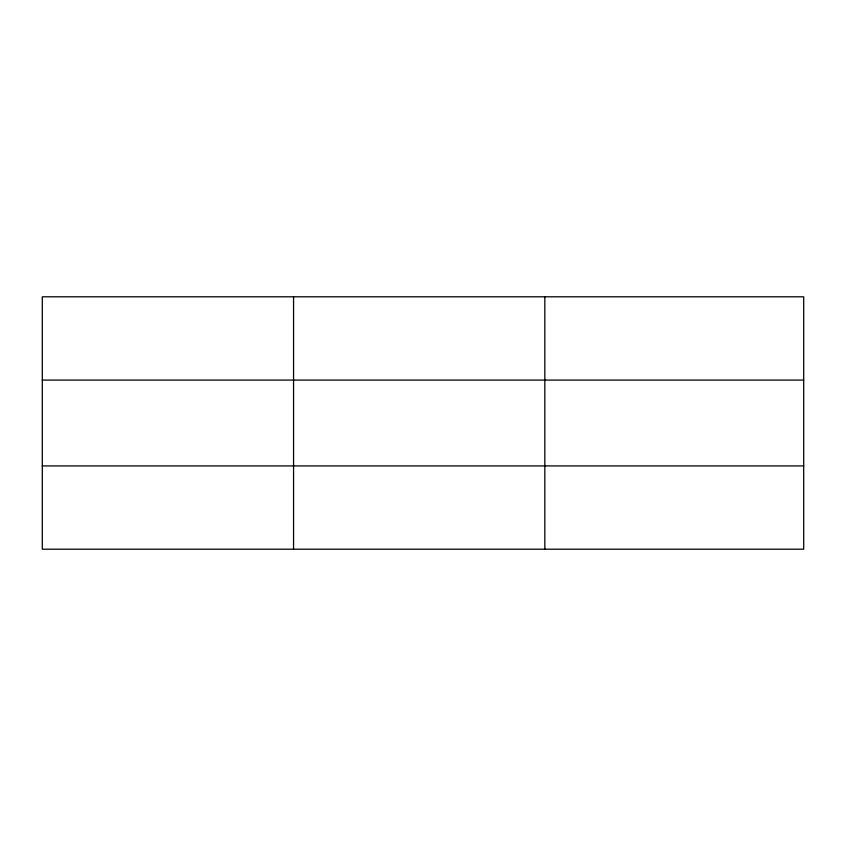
<?xml version="1.0" encoding="UTF-8"?>
<svg xmlns="http://www.w3.org/2000/svg" width="846" height="846" viewBox="0 0 846 846"><rect width="100%" height="100%" fill="white"/><g stroke="black" fill="none" stroke-linecap="round" stroke-linejoin="round"><path stroke-width="1.27" d="M293.562 549.202L293.562 296.798M544.824 549.202L544.824 296.798M803.7 380.087L803.7 296.798L42.3 296.798L42.3 549.202L803.7 549.202L803.7 380.087L42.3 380.087M42.3 465.913L803.7 465.913"/></g></svg>
